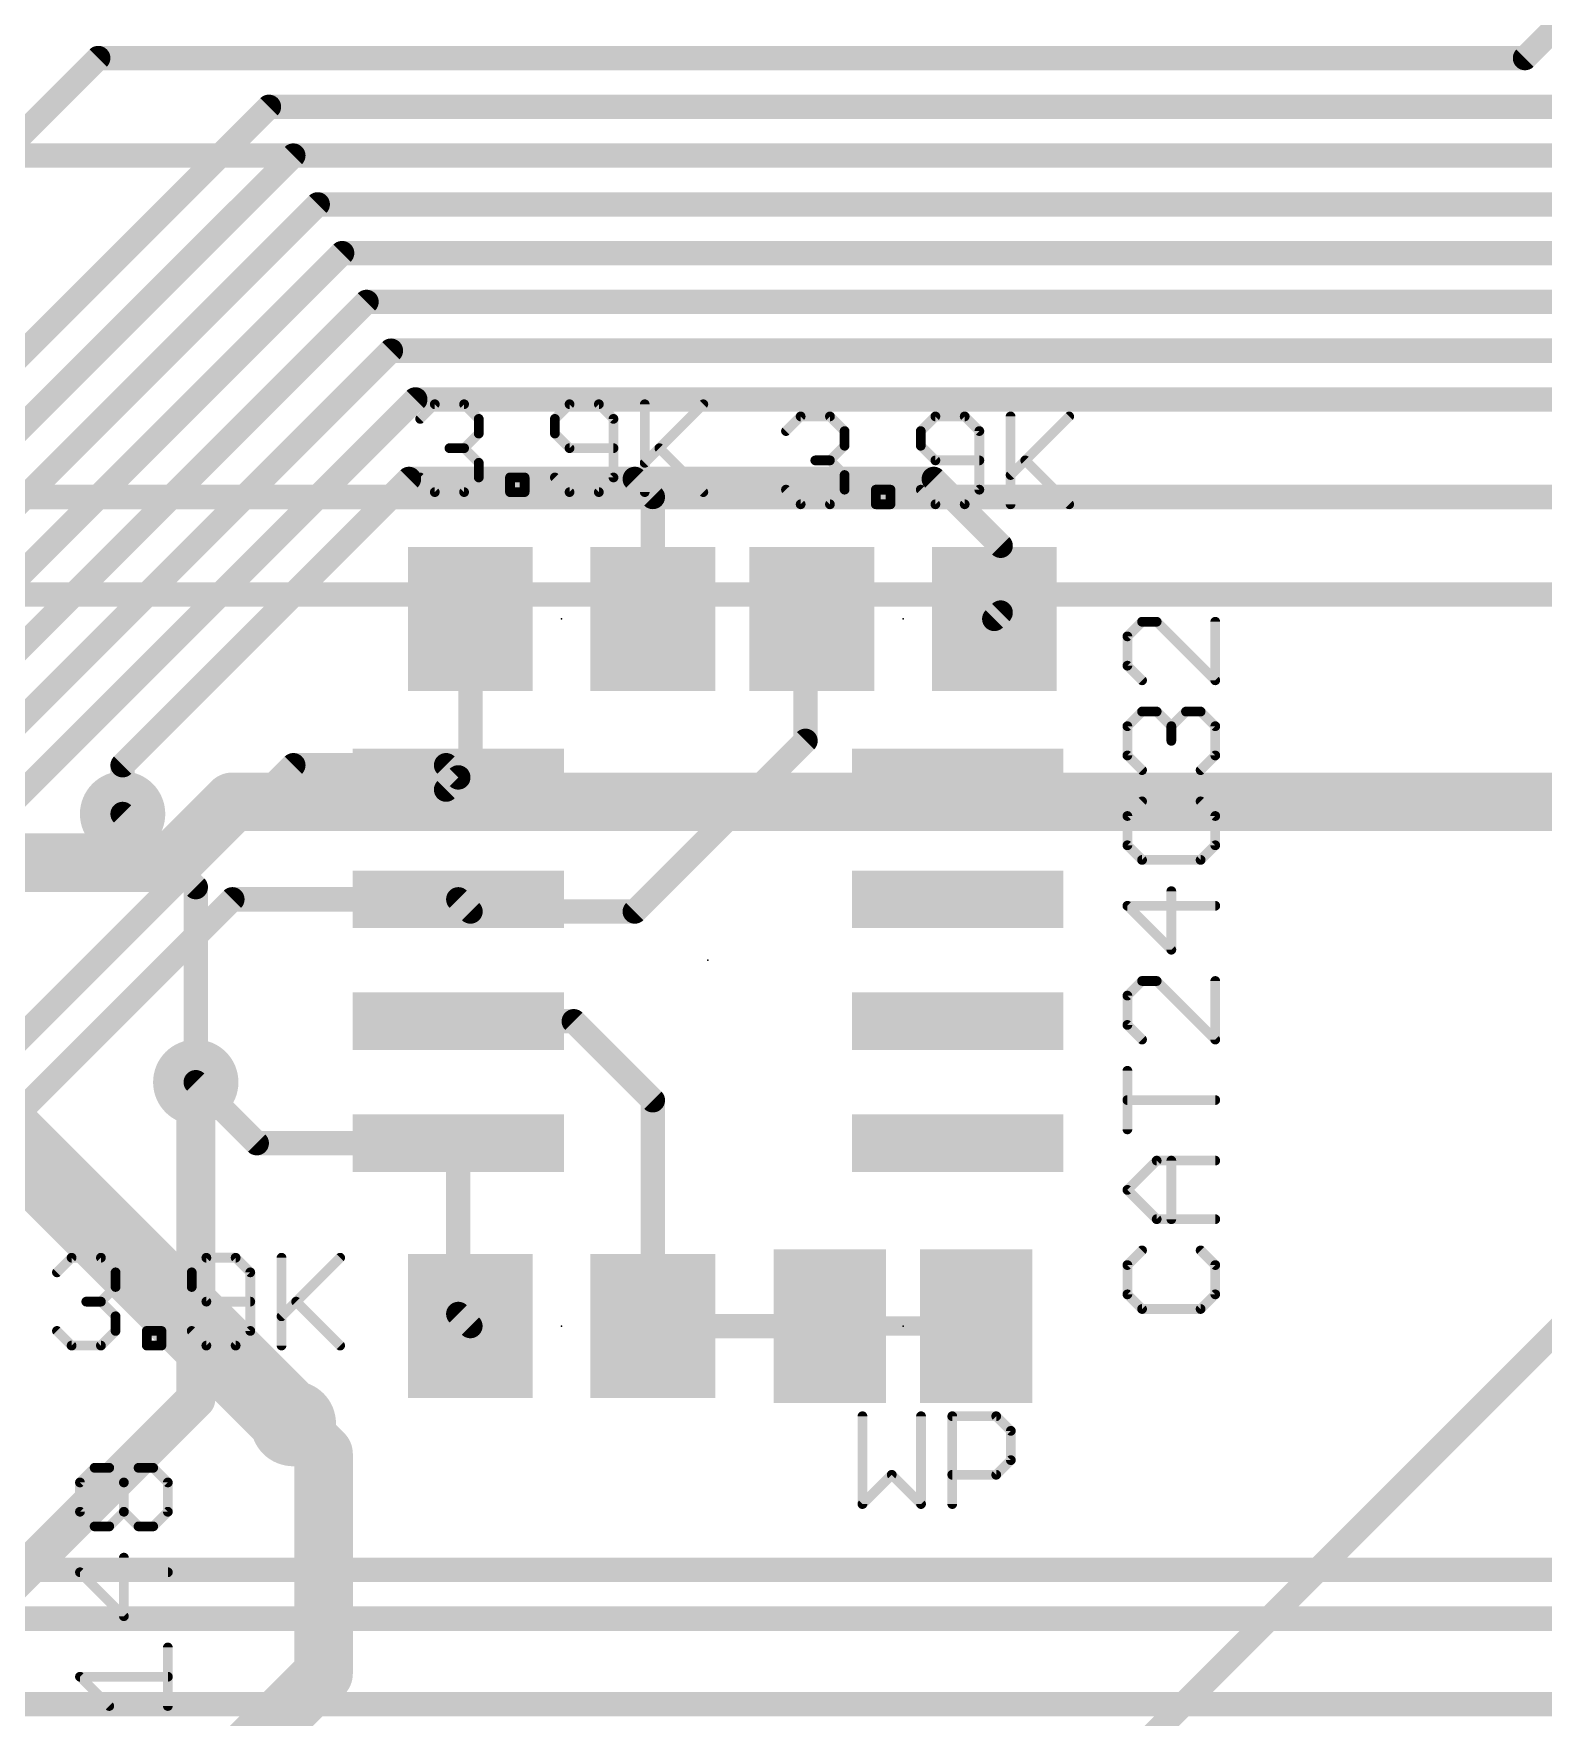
# Model space of a CAD drawing. Extents: x 0 to 56.8, y -6.3 to 91.2.
# Drawn here: x 14.31 to 30.04, y 48.25 to 65.79 of the extents above; entities that cross this region are included whole.
import ezdxf

# ---------------------------------------------------------------- set-up
doc = ezdxf.new("R2010")
doc.units = 0
for name, color, linetype in [('1', 12, 'CONTINUOUS'), ('16', 132, 'CONTINUOUS'), ('18', 110, 'CONTINUOUS'), ('23', 53, 'CONTINUOUS'), ('27', 253, 'CONTINUOUS')]:
    doc.layers.add(name, color=color, linetype=linetype)

# ---------------------------------------------------------------- blocks, each defined once
blk = doc.blocks.new('RECT')
blk.add_solid([(-0.5, -0.5), (0.5, -0.5), (-0.5, 0.5), (0.5, 0.5)])
blk = doc.blocks.new('ROUNDV')
at = {"const_width": 0.5}
blk.add_lwpolyline([(0, -0.25, 1), (0, 0.25, 1), (0, -0.25)], format="xyb", dxfattribs=at)

msp = doc.modelspace()

# ---------------------------------------------------------------- linework, layer by layer
at = {"layer": '1'}
for points, const_width in [([(29.845, 65.532), (31.496, 67.183)], 0.254), ([(8.636, 59.182), (14.986, 65.532)], 0.254), ([(14.986, 65.532), (29.845, 65.532)], 0.254), ([(12.7, 60.96), (16.764, 65.024)], 0.254), ([(16.764, 65.024), (31.115, 65.024)], 0.254), ([(10.668, 58.166), (17.018, 64.516)], 0.254), ([(17.018, 64.516), (32.639, 64.516)], 0.254), ([(10.668, 57.404), (17.272, 64.008)], 0.254), ([(17.272, 64.008), (36.957, 64.008)], 0.254), ([(17.526, 63.5), (11.176, 57.15)], 0.254), ([(17.526, 63.5), (37.592, 63.5)], 0.254), ([(17.78, 62.992), (11.684, 56.896)], 0.254), ([(17.78, 62.992), (38.481, 62.992)], 0.254), ([(18.034, 62.484), (12.192, 56.642)], 0.254), ([(18.034, 62.484), (39.878, 62.484)], 0.254), ([(18.288, 61.976), (12.7, 56.388)], 0.254), ([(18.288, 61.976), (42.926, 61.976)], 0.254), ([(18.222, 61.148), (15.24, 58.166)], 0.254), ([(18.222, 61.148), (20.574, 61.148)], 0.254), ([(20.574, 61.148), (23.688, 61.148)], 0.254), ([(20.762, 60.96), (20.574, 61.148)], 0.254), ([(23.688, 61.148), (24.384, 60.452)], 0.254), ([(20.762, 59.69), (20.762, 60.96)], 0.254), ([(24.384, 60.452), (24.384, 59.756)], 0.254), ([(18.862, 59.69), (18.862, 58.039)], 0.254), ([(22.418, 59.69), (22.352, 59.69)], 0.254), ([(22.352, 59.69), (22.352, 58.42)], 0.254), ([(22.987, 45.085), (37.592, 59.69)], 0.254), ([(24.384, 59.756), (24.318, 59.69)], 0.254), ([(22.352, 58.42), (20.574, 56.642)], 0.254), ([(13.208, 54.356), (17.018, 58.166)], 0.254), ([(15.24, 58.166), (15.24, 57.658)], 0.254), ([(17.018, 58.166), (18.609, 58.166)], 0.254), ([(18.609, 58.166), (18.736, 58.039)], 0.254), ([(18.609, 57.912), (18.736, 58.039)], 0.254), ([(18.862, 58.039), (18.736, 58.039)], 0.254), ([(13.716, 54.102), (16.383, 56.769)], 0.254), ([(16.383, 56.769), (18.736, 56.769)], 0.254), ([(18.863, 56.642), (18.736, 56.769)], 0.254), ([(20.574, 56.642), (18.863, 56.642)], 0.254), ([(18.736, 55.499), (19.939, 55.499)], 0.254), ([(19.939, 55.499), (20.762, 54.676)], 0.254), ([(16.002, 51.562), (16.002, 54.864)], 0.4064), ([(16.637, 54.229), (16.002, 54.864)], 0.254), ([(20.762, 54.676), (20.762, 52.324)], 0.254), ([(18.736, 54.229), (16.637, 54.229)], 0.254), ([(18.736, 52.45), (18.736, 54.229)], 0.254), ([(18.862, 52.324), (18.736, 52.45)], 0.254), ([(20.762, 52.324), (22.606, 52.324)], 0.254), ([(12.192, 47.752), (16.002, 51.562)], 0.4064), ([(17.333, 50.993), (17.018, 51.308)], 0.6096), ([(17.333, 50.993), (17.333, 48.702)], 0.6096), ([(17.333, 48.702), (15.367, 46.736)], 0.6096)]:
    msp.add_lwpolyline(points, dxfattribs=dict(at, const_width=const_width))
for points, const_width in [([(14.986, 65.5955, 1), (14.986, 65.4685)], 0.127), ([(15.0309, 65.4871, 1), (14.9411, 65.5769)], 0.127), ([(29.8001, 65.5769, 1), (29.8899, 65.4871)], 0.127), ([(29.845, 65.4685, 1), (29.845, 65.5955)], 0.127), ([(16.764, 65.0875, 1), (16.764, 64.9605)], 0.127), ([(16.8089, 64.9791, 1), (16.7191, 65.0689)], 0.127), ([(17.018, 64.5795, 1), (17.018, 64.4525)], 0.127), ([(17.0629, 64.4711, 1), (16.9731, 64.5609)], 0.127), ([(17.272, 64.0715, 1), (17.272, 63.9445)], 0.127), ([(17.3169, 63.9631, 1), (17.2271, 64.0529)], 0.127), ([(17.526, 63.5635, 1), (17.526, 63.4365)], 0.127), ([(17.5709, 63.4551, 1), (17.4811, 63.5449)], 0.127), ([(17.78, 63.0555, 1), (17.78, 62.9285)], 0.127), ([(17.8249, 62.9471, 1), (17.7351, 63.0369)], 0.127), ([(18.034, 62.5475, 1), (18.034, 62.4205)], 0.127), ([(18.0789, 62.4391, 1), (17.9891, 62.5289)], 0.127), ([(18.288, 62.0395, 1), (18.288, 61.9125)], 0.127), ([(18.3329, 61.9311, 1), (18.2431, 62.0209)], 0.127), ([(18.222, 61.2115, 1), (18.222, 61.0845)], 0.127), ([(18.2669, 61.1031, 1), (18.1771, 61.1929)], 0.127), ([(20.574, 61.2115, 1), (20.574, 61.0845)], 0.127), ([(20.6189, 61.1929, 1), (20.5291, 61.1031)], 0.127), ([(20.574, 61.0845, 1), (20.574, 61.2115)], 0.127), ([(23.7329, 61.1929, 1), (23.6431, 61.1031)], 0.127), ([(23.688, 61.0845, 1), (23.688, 61.2115)], 0.127), ([(20.8255, 60.96, 1), (20.6985, 60.96)], 0.127), ([(20.7171, 60.9151, 1), (20.8069, 61.0049)], 0.127), ([(24.4475, 60.452, 1), (24.3205, 60.452)], 0.127), ([(24.3391, 60.4071, 1), (24.4289, 60.4969)], 0.127), ([(18.9255, 59.69, 1), (18.7985, 59.69)], 0.127), ([(22.352, 59.7535, 1), (22.352, 59.6265)], 0.127), ([(22.4155, 59.69, 1), (22.2885, 59.69)], 0.127), ([(22.418, 59.6265, 1), (22.418, 59.7535)], 0.127), ([(24.3205, 59.756, 1), (24.4475, 59.756)], 0.127), ([(24.4289, 59.7111, 1), (24.3391, 59.8009)], 0.127), ([(20.6985, 59.69, 1), (20.8255, 59.69)], 0.127), ([(24.2731, 59.7349, 1), (24.3629, 59.6451)], 0.127), ([(22.2885, 58.42, 1), (22.4155, 58.42)], 0.127), ([(22.3969, 58.3751, 1), (22.3071, 58.4649)], 0.127), ([(15.3035, 58.166, 1), (15.1765, 58.166)], 0.127), ([(15.1951, 58.2109, 1), (15.2849, 58.1211)], 0.127), ([(17.018, 58.2295, 1), (17.018, 58.1025)], 0.127), ([(17.0629, 58.1211, 1), (16.9731, 58.2109)], 0.127), ([(18.6539, 58.2109, 1), (18.5641, 58.1211)], 0.127), ([(18.609, 58.1025, 1), (18.609, 58.2295)], 0.127), ([(18.736, 58.1025, 1), (18.736, 57.9755)], 0.127), ([(18.7809, 57.9941, 1), (18.6911, 58.0839)], 0.127), ([(18.6911, 57.9941, 1), (18.7809, 58.0839)], 0.127), ([(18.7985, 58.039, 1), (18.9255, 58.039)], 0.127), ([(18.862, 57.9755, 1), (18.862, 58.1025)], 0.127), ([(18.5641, 57.9569, 1), (18.6539, 57.8671)], 0.127), ([(15.1765, 57.658, 1), (15.3035, 57.658)], 0.127), ([(16.383, 56.8325, 1), (16.383, 56.7055)], 0.127), ([(16.4279, 56.7241, 1), (16.3381, 56.8139)], 0.127), ([(18.7809, 56.8139, 1), (18.6911, 56.7241)], 0.127), ([(18.736, 56.7055, 1), (18.736, 56.8325)], 0.127), ([(18.863, 56.7055, 1), (18.863, 56.5785)], 0.127), ([(18.8181, 56.5971, 1), (18.9079, 56.6869)], 0.127), ([(20.5291, 56.6869, 1), (20.6189, 56.5971)], 0.127), ([(20.574, 56.5785, 1), (20.574, 56.7055)], 0.127), ([(18.736, 55.5625, 1), (18.736, 55.4355)], 0.127), ([(19.9839, 55.5439, 1), (19.8941, 55.4541)], 0.127), ([(19.939, 55.4355, 1), (19.939, 55.5625)], 0.127), ([(16.1036, 54.864, 1), (15.9004, 54.864)], 0.2032), ([(16.0469, 54.9089, 1), (15.9571, 54.8191)], 0.127), ([(20.8255, 54.676, 1), (20.6985, 54.676)], 0.127), ([(20.7171, 54.6311, 1), (20.8069, 54.7209)], 0.127), ([(16.637, 54.2925, 1), (16.637, 54.1655)], 0.127), ([(16.5921, 54.1841, 1), (16.6819, 54.2739)], 0.127), ([(18.7995, 54.229, 1), (18.6725, 54.229)], 0.127), ([(18.736, 54.1655, 1), (18.736, 54.2925)], 0.127), ([(18.7809, 52.4949, 1), (18.6911, 52.4051)], 0.127), ([(18.6725, 52.45, 1), (18.7995, 52.45)], 0.127), ([(20.762, 52.3875, 1), (20.762, 52.2605)], 0.127), ([(22.606, 52.2605, 1), (22.606, 52.3875)], 0.127), ([(18.8171, 52.2791, 1), (18.9069, 52.3689)], 0.127), ([(20.6985, 52.324, 1), (20.8255, 52.324)], 0.127), ([(16.0738, 51.4902, 1), (15.9302, 51.6338)], 0.2032), ([(15.9004, 51.562, 1), (16.1036, 51.562)], 0.2032), ([(17.1258, 51.4158, 1), (16.9102, 51.2002)], 0.3048), ([(17.4854, 50.993, 1), (17.1806, 50.993)], 0.3048), ([(17.2252, 50.8852, 1), (17.4408, 51.1008)], 0.3048), ([(17.4408, 48.5942, 1), (17.2252, 48.8098)], 0.3048), ([(17.1806, 48.702, 1), (17.4854, 48.702)], 0.3048)]:
    msp.add_lwpolyline(points, format="xyb", dxfattribs=dict(at, const_width=const_width))
at = {"layer": '16'}
for points, const_width in [([(13.462, 64.516), (34.671, 64.516)], 0.254), ([(11.938, 60.96), (34.925, 60.96)], 0.254), ([(35.052, 59.944), (9.144, 59.944)], 0.254), ([(15.748, 57.15), (16.383, 57.785)], 0.6096), ([(35.941, 57.785), (16.383, 57.785)], 0.6096), ([(15.24, 57.658), (15.24, 57.404)], 0.6096), ([(15.24, 57.404), (14.986, 57.15)], 0.6096), ([(16.002, 56.896), (15.24, 57.658)], 0.254), ([(14.986, 57.15), (11.176, 57.15)], 0.6096), ([(15.748, 57.15), (14.986, 57.15)], 0.6096), ([(16.002, 54.864), (16.002, 56.896)], 0.254), ([(13.716, 54.61), (17.018, 51.308)], 0.8128), ([(11.938, 49.784), (33.147, 49.784)], 0.254), ([(10.922, 49.276), (33.401, 49.276)], 0.254), ([(10.033, 48.387), (36.576, 48.387)], 0.254)]:
    msp.add_lwpolyline(points, dxfattribs=dict(at, const_width=const_width))
for points, const_width in [([(16.383, 57.9374, 1), (16.383, 57.6326)], 0.3048), ([(16.4908, 57.6772, 1), (16.2752, 57.8928)], 0.3048), ([(15.3924, 57.658, 1), (15.0876, 57.658)], 0.3048), ([(15.3478, 57.2962, 1), (15.1322, 57.5118)], 0.3048), ([(15.2849, 57.7029, 1), (15.1951, 57.6131)], 0.127), ([(15.0876, 57.404, 1), (15.3924, 57.404)], 0.3048), ([(14.8782, 57.2578, 1), (15.0938, 57.0422)], 0.3048), ([(14.986, 57.3024, 1), (14.986, 56.9976)], 0.3048), ([(14.986, 56.9976, 1), (14.986, 57.3024)], 0.3048), ([(15.6402, 57.2578, 1), (15.8558, 57.0422)], 0.3048), ([(15.748, 56.9976, 1), (15.748, 57.3024)], 0.3048), ([(16.0655, 56.896, 1), (15.9385, 56.896)], 0.127), ([(15.9571, 56.8511, 1), (16.0469, 56.9409)], 0.127), ([(15.9385, 54.864, 1), (16.0655, 54.864)], 0.127), ([(16.8743, 51.1643, 1), (17.1617, 51.4517)], 0.4064)]:
    msp.add_lwpolyline(points, format="xyb", dxfattribs=dict(at, const_width=const_width))
at = {"layer": '23'}
for p in [(19.812, 59.69), (23.368, 59.69), (21.336, 56.134), (19.812, 52.324), (23.368, 52.324)]:
    msp.add_point(p, dxfattribs=at)
at = {"layer": '27', "const_width": 0.1016}
for points in [[(18.3388, 61.7735), (18.4913, 61.926)], [(18.4913, 61.926), (18.7964, 61.926)], [(18.7964, 61.926), (18.9489, 61.7735)], [(19.8946, 61.926), (19.7421, 61.7735)], [(20.1997, 61.926), (19.8946, 61.926)], [(20.3522, 61.7735), (20.1997, 61.926)], [(20.6776, 61.926), (20.6776, 61.0108)], [(20.6776, 61.3159), (21.2877, 61.926)], [(18.9489, 61.7735), (18.9489, 61.6209)], [(19.7421, 61.7735), (19.7421, 61.6209)], [(20.3522, 61.1633), (20.3522, 61.7735)], [(22.1488, 61.6465), (22.3013, 61.799)], [(22.3013, 61.799), (22.6064, 61.799)], [(22.6064, 61.799), (22.7589, 61.6465)], [(23.7046, 61.799), (23.5521, 61.6465)], [(24.0097, 61.799), (23.7046, 61.799)], [(24.1622, 61.6465), (24.0097, 61.799)], [(24.4876, 61.799), (24.4876, 60.8838)], [(24.4876, 61.1889), (25.0977, 61.799)], [(18.9489, 61.6209), (18.7964, 61.4684)], [(19.7421, 61.6209), (19.8946, 61.4684)], [(22.7589, 61.6465), (22.7589, 61.4939)], [(23.5521, 61.6465), (23.5521, 61.4939)], [(24.1622, 61.0363), (24.1622, 61.6465)], [(18.7964, 61.4684), (18.6439, 61.4684)], [(18.7964, 61.4684), (18.9489, 61.3159)], [(19.8946, 61.4684), (20.3522, 61.4684)], [(20.8301, 61.4684), (21.2877, 61.0108)], [(22.6064, 61.3414), (22.4539, 61.3414)], [(22.7589, 61.4939), (22.6064, 61.3414)], [(22.6064, 61.3414), (22.7589, 61.1889)], [(23.5521, 61.4939), (23.7046, 61.3414)], [(23.7046, 61.3414), (24.1622, 61.3414)], [(24.6401, 61.3414), (25.0977, 60.8838)], [(18.4913, 61.0108), (18.3388, 61.1633)], [(18.9489, 61.1633), (18.7964, 61.0108)], [(18.9489, 61.3159), (18.9489, 61.1633)], [(19.2743, 61.0108), (19.2743, 61.1633)], [(19.2743, 61.1633), (19.4268, 61.1633)], [(19.4268, 61.1633), (19.4268, 61.0108)], [(19.7421, 61.1633), (19.8946, 61.0108)], [(20.1997, 61.0108), (20.3522, 61.1633)], [(22.7589, 61.1889), (22.7589, 61.0363)], [(18.7964, 61.0108), (18.4913, 61.0108)], [(19.4268, 61.0108), (19.2743, 61.0108)], [(19.8946, 61.0108), (20.1997, 61.0108)], [(22.3013, 60.8838), (22.1488, 61.0363)], [(22.7589, 61.0363), (22.6064, 60.8838)], [(23.0843, 60.8838), (23.0843, 61.0363)], [(23.0843, 61.0363), (23.2368, 61.0363)], [(23.2368, 61.0363), (23.2368, 60.8838)], [(23.5521, 61.0363), (23.7046, 60.8838)], [(24.0097, 60.8838), (24.1622, 61.0363)], [(22.6064, 60.8838), (22.3013, 60.8838)], [(23.2368, 60.8838), (23.0843, 60.8838)], [(23.7046, 60.8838), (24.0097, 60.8838)], [(25.8566, 59.6606), (25.704, 59.508)], [(26.0091, 59.6606), (25.8566, 59.6606)], [(26.6192, 59.0504), (26.0091, 59.6606)], [(26.6192, 59.6606), (26.6192, 59.0504)], [(25.704, 59.508), (25.704, 59.203)], [(25.704, 59.203), (25.8566, 59.0504)], [(25.704, 58.5725), (25.8566, 58.725)], [(25.8566, 58.725), (26.0091, 58.725)], [(26.0091, 58.725), (26.1616, 58.5725)], [(26.1616, 58.5725), (26.3141, 58.725)], [(26.3141, 58.725), (26.4667, 58.725)], [(26.4667, 58.725), (26.6192, 58.5725)], [(25.704, 58.2674), (25.704, 58.5725)], [(26.1616, 58.5725), (26.1616, 58.42)], [(26.6192, 58.5725), (26.6192, 58.2674)], [(25.8566, 58.1149), (25.704, 58.2674)], [(26.6192, 58.2674), (26.4667, 58.1149)], [(25.8566, 57.7895), (25.704, 57.637)], [(26.6192, 57.637), (26.4667, 57.7895)], [(25.704, 57.637), (25.704, 57.3319)], [(26.6192, 57.3319), (26.6192, 57.637)], [(25.704, 57.3319), (25.8566, 57.1794)], [(26.4667, 57.1794), (26.6192, 57.3319)], [(25.8566, 57.1794), (26.4667, 57.1794)], [(26.1616, 56.2439), (26.1616, 56.854)], [(26.6192, 56.7015), (25.704, 56.7015)], [(25.704, 56.7015), (26.1616, 56.2439)], [(25.8566, 55.9185), (25.704, 55.7659)], [(26.0091, 55.9185), (25.8566, 55.9185)], [(26.6192, 55.3084), (26.0091, 55.9185)], [(26.6192, 55.9185), (26.6192, 55.3084)], [(25.704, 55.7659), (25.704, 55.4609)], [(25.704, 55.4609), (25.8566, 55.3084)], [(25.704, 54.3728), (25.704, 54.983)], [(26.6192, 54.6779), (25.704, 54.6779)], [(25.704, 53.7424), (26.0091, 54.0474)], [(26.0091, 54.0474), (26.6192, 54.0474)], [(26.1616, 53.4373), (26.1616, 54.0474)], [(26.0091, 53.4373), (25.704, 53.7424)], [(26.6192, 53.4373), (26.0091, 53.4373)], [(25.8566, 53.1119), (25.704, 52.9594)], [(26.6192, 52.9594), (26.4667, 53.1119)], [(14.5565, 52.8835), (14.709, 53.036)], [(14.709, 53.036), (15.0141, 53.036)], [(15.0141, 53.036), (15.1666, 52.8835)], [(16.1123, 53.036), (15.9598, 52.8835)], [(16.4174, 53.036), (16.1123, 53.036)], [(16.5699, 52.8835), (16.4174, 53.036)], [(16.8953, 53.036), (16.8953, 52.1208)], [(16.8953, 52.4259), (17.5054, 53.036)], [(25.704, 52.9594), (25.704, 52.6543)], [(26.6192, 52.6543), (26.6192, 52.9594)], [(15.1666, 52.8835), (15.1666, 52.7309)], [(15.9598, 52.8835), (15.9598, 52.7309)], [(16.5699, 52.2733), (16.5699, 52.8835)], [(15.0141, 52.5784), (14.8615, 52.5784)], [(15.1666, 52.7309), (15.0141, 52.5784)], [(15.0141, 52.5784), (15.1666, 52.4259)], [(15.9598, 52.7309), (16.1123, 52.5784)], [(16.1123, 52.5784), (16.5699, 52.5784)], [(17.0478, 52.5784), (17.5054, 52.1208)], [(25.704, 52.6543), (25.8566, 52.5018)], [(26.4667, 52.5018), (26.6192, 52.6543)], [(15.1666, 52.4259), (15.1666, 52.2733)], [(25.8566, 52.5018), (26.4667, 52.5018)], [(14.709, 52.1208), (14.5565, 52.2733)], [(15.1666, 52.2733), (15.0141, 52.1208)], [(15.492, 52.1208), (15.492, 52.2733)], [(15.492, 52.2733), (15.6445, 52.2733)], [(15.6445, 52.2733), (15.6445, 52.1208)], [(15.9598, 52.2733), (16.1123, 52.1208)], [(16.4174, 52.1208), (16.5699, 52.2733)], [(15.0141, 52.1208), (14.709, 52.1208)], [(15.6445, 52.1208), (15.492, 52.1208)], [(16.1123, 52.1208), (16.4174, 52.1208)], [(22.9448, 51.385), (22.9448, 50.4698)], [(23.5549, 50.4698), (23.5549, 51.385)], [(23.8803, 50.4698), (23.8803, 51.385)], [(23.8803, 51.385), (24.3379, 51.385)], [(24.3379, 51.385), (24.4904, 51.2325)], [(24.4904, 51.2325), (24.4904, 50.9274)], [(14.796, 50.695), (14.9486, 50.8475)], [(14.9486, 50.8475), (15.1011, 50.8475)], [(15.1011, 50.8475), (15.2536, 50.695)], [(15.2536, 50.695), (15.4061, 50.8475)], [(15.4061, 50.8475), (15.5587, 50.8475)], [(15.5587, 50.8475), (15.7112, 50.695)], [(24.4904, 50.9274), (24.3379, 50.7749)], [(14.796, 50.3899), (14.796, 50.695)], [(15.2536, 50.3899), (15.2536, 50.695)], [(15.7112, 50.695), (15.7112, 50.3899)], [(22.9448, 50.4698), (23.2498, 50.7749)], [(23.2498, 50.7749), (23.5549, 50.4698)], [(24.3379, 50.7749), (23.8803, 50.7749)], [(14.9486, 50.2374), (14.796, 50.3899)], [(15.2536, 50.3899), (15.1011, 50.2374)], [(15.4061, 50.2374), (15.2536, 50.3899)], [(15.7112, 50.3899), (15.5587, 50.2374)], [(15.1011, 50.2374), (14.9486, 50.2374)], [(15.5587, 50.2374), (15.4061, 50.2374)], [(15.7112, 49.7595), (14.796, 49.7595)], [(14.796, 49.7595), (15.2536, 49.3019)], [(15.2536, 49.3019), (15.2536, 49.912)], [(15.7112, 48.3664), (15.7112, 48.9765)], [(15.1011, 48.3664), (14.796, 48.6714)], [(14.796, 48.6714), (15.7112, 48.6714)]]:
    msp.add_lwpolyline(points, dxfattribs=at)
at = {"layer": '27', "const_width": 0.0508}
for points in [[(18.4913, 61.9514, 1), (18.4913, 61.9006)], [(18.5093, 61.908, 1), (18.4734, 61.9439)], [(18.8144, 61.9439, 1), (18.7784, 61.908)], [(18.7964, 61.9006, 1), (18.7964, 61.9514)], [(19.8946, 61.9514, 1), (19.8946, 61.9006)], [(19.9126, 61.908, 1), (19.8766, 61.9439)], [(20.2176, 61.9439, 1), (20.1817, 61.908)], [(20.1997, 61.9006, 1), (20.1997, 61.9514)], [(20.703, 61.926, 1), (20.6522, 61.926)], [(21.3057, 61.908, 1), (21.2698, 61.9439)], [(18.3208, 61.7914, 1), (18.3568, 61.7555)], [(18.9743, 61.7735, 1), (18.9235, 61.7735)], [(18.931, 61.7555, 1), (18.9669, 61.7914)], [(19.7675, 61.7735, 1), (19.7167, 61.7735)], [(19.7241, 61.7914, 1), (19.76, 61.7555)], [(20.3776, 61.7735, 1), (20.3268, 61.7735)], [(20.3342, 61.7555, 1), (20.3702, 61.7914)], [(22.3013, 61.8244, 1), (22.3013, 61.7736)], [(22.3193, 61.781, 1), (22.2834, 61.8169)], [(22.6244, 61.8169, 1), (22.5884, 61.781)], [(22.6064, 61.7736, 1), (22.6064, 61.8244)], [(23.7046, 61.8244, 1), (23.7046, 61.7736)], [(23.7226, 61.781, 1), (23.6866, 61.8169)], [(24.0276, 61.8169, 1), (23.9917, 61.781)], [(24.0097, 61.7736, 1), (24.0097, 61.8244)], [(24.513, 61.799, 1), (24.4622, 61.799)], [(25.1157, 61.781, 1), (25.0798, 61.8169)], [(18.9235, 61.6209, 1), (18.9743, 61.6209)], [(18.9669, 61.603, 1), (18.931, 61.6389)], [(19.76, 61.6389, 1), (19.7241, 61.603)], [(19.7167, 61.6209, 1), (19.7675, 61.6209)], [(22.1308, 61.6644, 1), (22.1668, 61.6285)], [(22.7843, 61.6465, 1), (22.7335, 61.6465)], [(22.741, 61.6285, 1), (22.7769, 61.6644)], [(23.5775, 61.6465, 1), (23.5267, 61.6465)], [(23.5341, 61.6644, 1), (23.57, 61.6285)], [(24.1876, 61.6465, 1), (24.1368, 61.6465)], [(24.1442, 61.6285, 1), (24.1802, 61.6644)], [(18.6439, 61.4938, 1), (18.6439, 61.443)], [(18.8144, 61.4864, 1), (18.7784, 61.4504)], [(18.7784, 61.4864, 1), (18.8144, 61.4504)], [(18.7964, 61.443, 1), (18.7964, 61.4938)], [(19.8946, 61.4938, 1), (19.8946, 61.443)], [(19.8766, 61.4504, 1), (19.9126, 61.4864)], [(20.3522, 61.443, 1), (20.3522, 61.4938)], [(20.8481, 61.4864, 1), (20.8122, 61.4504)], [(22.4539, 61.3668, 1), (22.4539, 61.316)], [(22.6244, 61.3594, 1), (22.5884, 61.3234)], [(22.5884, 61.3594, 1), (22.6244, 61.3234)], [(22.6064, 61.316, 1), (22.6064, 61.3668)], [(22.7335, 61.4939, 1), (22.7843, 61.4939)], [(22.7769, 61.476, 1), (22.741, 61.5119)], [(23.57, 61.5119, 1), (23.5341, 61.476)], [(23.5267, 61.4939, 1), (23.5775, 61.4939)], [(23.7046, 61.3668, 1), (23.7046, 61.316)], [(23.6866, 61.3234, 1), (23.7226, 61.3594)], [(24.1622, 61.316, 1), (24.1622, 61.3668)], [(24.6581, 61.3594, 1), (24.6222, 61.3234)], [(18.3568, 61.1813, 1), (18.3208, 61.1454)], [(18.9743, 61.3159, 1), (18.9235, 61.3159)], [(18.931, 61.2979, 1), (18.9669, 61.3338)], [(18.9669, 61.1454, 1), (18.931, 61.1813)], [(19.2997, 61.1633, 1), (19.2489, 61.1633)], [(19.2743, 61.1887, 1), (19.2743, 61.1379)], [(19.4522, 61.1633, 1), (19.4014, 61.1633)], [(19.4268, 61.1379, 1), (19.4268, 61.1887)], [(19.76, 61.1813, 1), (19.7241, 61.1454)], [(20.3702, 61.1454, 1), (20.3342, 61.1813)], [(20.6596, 61.3338, 1), (20.6956, 61.2979)], [(22.7843, 61.1889, 1), (22.7335, 61.1889)], [(22.741, 61.1709, 1), (22.7769, 61.2068)], [(24.4696, 61.2068, 1), (24.5056, 61.1709)], [(18.4913, 61.0362, 1), (18.4913, 60.9854)], [(18.4734, 60.9928, 1), (18.5093, 61.0288)], [(18.7784, 61.0288, 1), (18.8144, 60.9928)], [(18.7964, 60.9854, 1), (18.7964, 61.0362)], [(18.9235, 61.1633, 1), (18.9743, 61.1633)], [(19.2743, 61.0362, 1), (19.2743, 60.9854)], [(19.2489, 61.0108, 1), (19.2997, 61.0108)], [(19.4014, 61.0108, 1), (19.4522, 61.0108)], [(19.4268, 60.9854, 1), (19.4268, 61.0362)], [(19.8946, 61.0362, 1), (19.8946, 60.9854)], [(19.8766, 60.9928, 1), (19.9126, 61.0288)], [(20.1817, 61.0288, 1), (20.2176, 60.9928)], [(20.1997, 60.9854, 1), (20.1997, 61.0362)], [(20.3268, 61.1633, 1), (20.3776, 61.1633)], [(20.6522, 61.0108, 1), (20.703, 61.0108)], [(21.2698, 60.9928, 1), (21.3057, 61.0288)], [(22.1668, 61.0543, 1), (22.1308, 61.0184)], [(22.7335, 61.0363, 1), (22.7843, 61.0363)], [(22.7769, 61.0184, 1), (22.741, 61.0543)], [(23.1097, 61.0363, 1), (23.0589, 61.0363)], [(23.0843, 61.0617, 1), (23.0843, 61.0109)], [(23.2622, 61.0363, 1), (23.2114, 61.0363)], [(23.2368, 61.0109, 1), (23.2368, 61.0617)], [(23.57, 61.0543, 1), (23.5341, 61.0184)], [(24.1368, 61.0363, 1), (24.1876, 61.0363)], [(24.1802, 61.0184, 1), (24.1442, 61.0543)], [(22.3013, 60.9092, 1), (22.3013, 60.8584)], [(22.2834, 60.8658, 1), (22.3193, 60.9018)], [(22.5884, 60.9018, 1), (22.6244, 60.8658)], [(22.6064, 60.8584, 1), (22.6064, 60.9092)], [(23.0843, 60.9092, 1), (23.0843, 60.8584)], [(23.0589, 60.8838, 1), (23.1097, 60.8838)], [(23.2114, 60.8838, 1), (23.2622, 60.8838)], [(23.2368, 60.8584, 1), (23.2368, 60.9092)], [(23.7046, 60.9092, 1), (23.7046, 60.8584)], [(23.6866, 60.8658, 1), (23.7226, 60.9018)], [(23.9917, 60.9018, 1), (24.0276, 60.8658)], [(24.0097, 60.8584, 1), (24.0097, 60.9092)], [(24.4622, 60.8838, 1), (24.513, 60.8838)], [(25.0798, 60.8658, 1), (25.1157, 60.9018)], [(25.8566, 59.6859, 1), (25.8566, 59.6352)], [(25.8745, 59.6426, 1), (25.8386, 59.6785)], [(26.027, 59.6785, 1), (25.9911, 59.6426)], [(26.0091, 59.6352, 1), (26.0091, 59.6859)], [(26.6446, 59.6606, 1), (26.5938, 59.6606)], [(25.7294, 59.508, 1), (25.6786, 59.508)], [(25.6861, 59.526, 1), (25.722, 59.4901)], [(25.6786, 59.203, 1), (25.7294, 59.203)], [(25.722, 59.2209, 1), (25.6861, 59.185)], [(25.8386, 59.0325, 1), (25.8745, 59.0684)], [(26.5938, 59.0504, 1), (26.6446, 59.0504)], [(26.6012, 59.0325, 1), (26.6372, 59.0684)], [(25.8566, 58.7504, 1), (25.8566, 58.6996)], [(25.8745, 58.7071, 1), (25.8386, 58.743)], [(26.027, 58.743, 1), (25.9911, 58.7071)], [(26.0091, 58.6996, 1), (26.0091, 58.7504)], [(26.3141, 58.7504, 1), (26.3141, 58.6996)], [(26.3321, 58.7071, 1), (26.2962, 58.743)], [(26.4846, 58.743, 1), (26.4487, 58.7071)], [(26.4667, 58.6996, 1), (26.4667, 58.7504)], [(25.7294, 58.5725, 1), (25.6786, 58.5725)], [(25.6861, 58.5905, 1), (25.722, 58.5545)], [(26.1436, 58.5905, 1), (26.1796, 58.5545)], [(26.187, 58.5725, 1), (26.1362, 58.5725)], [(26.1436, 58.5545, 1), (26.1796, 58.5905)], [(26.6446, 58.5725, 1), (26.5938, 58.5725)], [(26.6012, 58.5545, 1), (26.6372, 58.5905)], [(26.1362, 58.42, 1), (26.187, 58.42)], [(25.6786, 58.2674, 1), (25.7294, 58.2674)], [(25.722, 58.2854, 1), (25.6861, 58.2495)], [(26.5938, 58.2674, 1), (26.6446, 58.2674)], [(26.6372, 58.2495, 1), (26.6012, 58.2854)], [(25.8386, 58.097, 1), (25.8745, 58.1329)], [(26.4487, 58.1329, 1), (26.4846, 58.097)], [(25.8745, 57.7716, 1), (25.8386, 57.8075)], [(26.4846, 57.8075, 1), (26.4487, 57.7716)], [(25.7294, 57.637, 1), (25.6786, 57.637)], [(25.6861, 57.6549, 1), (25.722, 57.619)], [(26.6446, 57.637, 1), (26.5938, 57.637)], [(26.6012, 57.619, 1), (26.6372, 57.6549)], [(25.6786, 57.3319, 1), (25.7294, 57.3319)], [(25.722, 57.3499, 1), (25.6861, 57.314)], [(26.5938, 57.3319, 1), (26.6446, 57.3319)], [(26.6372, 57.314, 1), (26.6012, 57.3499)], [(25.8566, 57.2048, 1), (25.8566, 57.154)], [(25.8386, 57.1614, 1), (25.8745, 57.1974)], [(26.4487, 57.1974, 1), (26.4846, 57.1614)], [(26.4667, 57.154, 1), (26.4667, 57.2048)], [(26.187, 56.854, 1), (26.1362, 56.854)], [(25.704, 56.7269, 1), (25.704, 56.6761)], [(25.722, 56.7194, 1), (25.6861, 56.6835)], [(26.6192, 56.6761, 1), (26.6192, 56.7269)], [(26.1362, 56.2439, 1), (26.187, 56.2439)], [(26.1436, 56.2259, 1), (26.1796, 56.2618)], [(25.8566, 55.9439, 1), (25.8566, 55.8931)], [(25.8745, 55.9005, 1), (25.8386, 55.9364)], [(26.027, 55.9364, 1), (25.9911, 55.9005)], [(26.0091, 55.8931, 1), (26.0091, 55.9439)], [(26.6446, 55.9185, 1), (26.5938, 55.9185)], [(25.7294, 55.7659, 1), (25.6786, 55.7659)], [(25.6861, 55.7839, 1), (25.722, 55.748)], [(25.6786, 55.4609, 1), (25.7294, 55.4609)], [(25.722, 55.4788, 1), (25.6861, 55.4429)], [(25.8386, 55.2904, 1), (25.8745, 55.3263)], [(26.5938, 55.3084, 1), (26.6446, 55.3084)], [(26.6012, 55.2904, 1), (26.6372, 55.3263)], [(25.7294, 54.983, 1), (25.6786, 54.983)], [(25.704, 54.7033, 1), (25.704, 54.6525)], [(26.6192, 54.6525, 1), (26.6192, 54.7033)], [(25.6786, 54.3728, 1), (25.7294, 54.3728)], [(26.0091, 54.0728, 1), (26.0091, 54.022)], [(26.027, 54.0295, 1), (25.9911, 54.0654)], [(26.187, 54.0474, 1), (26.1362, 54.0474)], [(26.6192, 54.022, 1), (26.6192, 54.0728)], [(25.722, 53.7603, 1), (25.6861, 53.7244)], [(25.6861, 53.7603, 1), (25.722, 53.7244)], [(26.0091, 53.4627, 1), (26.0091, 53.4119)], [(25.9911, 53.4194, 1), (26.027, 53.4553)], [(26.1362, 53.4373, 1), (26.187, 53.4373)], [(26.6192, 53.4119, 1), (26.6192, 53.4627)], [(25.8745, 53.094, 1), (25.8386, 53.1299)], [(26.4846, 53.1299, 1), (26.4487, 53.094)], [(14.709, 53.0614, 1), (14.709, 53.0106)], [(14.727, 53.018, 1), (14.6911, 53.0539)], [(15.032, 53.0539, 1), (14.9961, 53.018)], [(15.0141, 53.0106, 1), (15.0141, 53.0614)], [(16.1123, 53.0614, 1), (16.1123, 53.0106)], [(16.1303, 53.018, 1), (16.0943, 53.0539)], [(16.4353, 53.0539, 1), (16.3994, 53.018)], [(16.4174, 53.0106, 1), (16.4174, 53.0614)], [(16.9207, 53.036, 1), (16.8699, 53.036)], [(17.5234, 53.018, 1), (17.4874, 53.0539)], [(25.7294, 52.9594, 1), (25.6786, 52.9594)], [(25.6861, 52.9774, 1), (25.722, 52.9414)], [(26.6446, 52.9594, 1), (26.5938, 52.9594)], [(26.6012, 52.9414, 1), (26.6372, 52.9774)], [(14.5385, 52.9014, 1), (14.5744, 52.8655)], [(15.192, 52.8835, 1), (15.1412, 52.8835)], [(15.1486, 52.8655, 1), (15.1846, 52.9014)], [(15.9852, 52.8835, 1), (15.9344, 52.8835)], [(15.9418, 52.9014, 1), (15.9777, 52.8655)], [(16.5953, 52.8835, 1), (16.5445, 52.8835)], [(16.5519, 52.8655, 1), (16.5878, 52.9014)], [(14.8615, 52.6038, 1), (14.8615, 52.553)], [(15.032, 52.5964, 1), (14.9961, 52.5604)], [(14.9961, 52.5964, 1), (15.032, 52.5604)], [(15.0141, 52.553, 1), (15.0141, 52.6038)], [(15.1412, 52.7309, 1), (15.192, 52.7309)], [(15.1846, 52.713, 1), (15.1486, 52.7489)], [(15.9777, 52.7489, 1), (15.9418, 52.713)], [(15.9344, 52.7309, 1), (15.9852, 52.7309)], [(16.1123, 52.6038, 1), (16.1123, 52.553)], [(16.0943, 52.5604, 1), (16.1303, 52.5964)], [(16.5699, 52.553, 1), (16.5699, 52.6038)], [(17.0658, 52.5964, 1), (17.0298, 52.5604)], [(25.6786, 52.6543, 1), (25.7294, 52.6543)], [(25.722, 52.6723, 1), (25.6861, 52.6364)], [(26.5938, 52.6543, 1), (26.6446, 52.6543)], [(26.6372, 52.6364, 1), (26.6012, 52.6723)], [(15.192, 52.4259, 1), (15.1412, 52.4259)], [(15.1486, 52.4079, 1), (15.1846, 52.4438)], [(16.8773, 52.4438, 1), (16.9132, 52.4079)], [(25.8566, 52.5272, 1), (25.8566, 52.4764)], [(25.8386, 52.4838, 1), (25.8745, 52.5198)], [(26.4487, 52.5198, 1), (26.4846, 52.4838)], [(26.4667, 52.4764, 1), (26.4667, 52.5272)], [(14.5744, 52.2913, 1), (14.5385, 52.2554)], [(15.1412, 52.2733, 1), (15.192, 52.2733)], [(15.1846, 52.2554, 1), (15.1486, 52.2913)], [(15.5174, 52.2733, 1), (15.4666, 52.2733)], [(15.492, 52.2987, 1), (15.492, 52.2479)], [(15.6699, 52.2733, 1), (15.6191, 52.2733)], [(15.6445, 52.2479, 1), (15.6445, 52.2987)], [(15.9777, 52.2913, 1), (15.9418, 52.2554)], [(16.5445, 52.2733, 1), (16.5953, 52.2733)], [(16.5878, 52.2554, 1), (16.5519, 52.2913)], [(14.709, 52.1462, 1), (14.709, 52.0954)], [(14.6911, 52.1028, 1), (14.727, 52.1388)], [(14.9961, 52.1388, 1), (15.032, 52.1028)], [(15.0141, 52.0954, 1), (15.0141, 52.1462)], [(15.492, 52.1462, 1), (15.492, 52.0954)], [(15.4666, 52.1208, 1), (15.5174, 52.1208)], [(15.6191, 52.1208, 1), (15.6699, 52.1208)], [(15.6445, 52.0954, 1), (15.6445, 52.1462)], [(16.1123, 52.1462, 1), (16.1123, 52.0954)], [(16.0943, 52.1028, 1), (16.1303, 52.1388)], [(16.3994, 52.1388, 1), (16.4353, 52.1028)], [(16.4174, 52.0954, 1), (16.4174, 52.1462)], [(16.8699, 52.1208, 1), (16.9207, 52.1208)], [(17.4874, 52.1028, 1), (17.5234, 52.1388)], [(22.9702, 51.385, 1), (22.9194, 51.385)], [(23.5803, 51.385, 1), (23.5295, 51.385)], [(23.9057, 51.385, 1), (23.8549, 51.385)], [(23.8803, 51.4104, 1), (23.8803, 51.3596)], [(24.3558, 51.4029, 1), (24.3199, 51.367)], [(24.3379, 51.3596, 1), (24.3379, 51.4104)], [(24.5158, 51.2325, 1), (24.465, 51.2325)], [(24.4724, 51.2145, 1), (24.5084, 51.2504)], [(14.9486, 50.8729, 1), (14.9486, 50.8221)], [(14.9665, 50.8296, 1), (14.9306, 50.8655)], [(15.119, 50.8655, 1), (15.0831, 50.8296)], [(15.1011, 50.8221, 1), (15.1011, 50.8729)], [(15.4061, 50.8729, 1), (15.4061, 50.8221)], [(15.4241, 50.8296, 1), (15.3882, 50.8655)], [(15.5766, 50.8655, 1), (15.5407, 50.8296)], [(15.5587, 50.8221, 1), (15.5587, 50.8729)], [(24.465, 50.9274, 1), (24.5158, 50.9274)], [(24.5084, 50.9094, 1), (24.4724, 50.9454)], [(14.8214, 50.695, 1), (14.7706, 50.695)], [(14.7781, 50.7129, 1), (14.814, 50.677)], [(15.279, 50.695, 1), (15.2282, 50.695)], [(15.2356, 50.7129, 1), (15.2716, 50.677)], [(15.2356, 50.677, 1), (15.2716, 50.7129)], [(15.7366, 50.695, 1), (15.6858, 50.695)], [(15.6932, 50.677, 1), (15.7292, 50.7129)], [(23.2678, 50.7928, 1), (23.2319, 50.7569)], [(23.2678, 50.7569, 1), (23.2319, 50.7928)], [(23.8803, 50.8003, 1), (23.8803, 50.7495)], [(24.3199, 50.7928, 1), (24.3558, 50.7569)], [(24.3379, 50.7495, 1), (24.3379, 50.8003)], [(22.9268, 50.4878, 1), (22.9627, 50.4518)], [(23.5369, 50.4518, 1), (23.5728, 50.4878)], [(14.7706, 50.3899, 1), (14.8214, 50.3899)], [(14.814, 50.4079, 1), (14.7781, 50.372)], [(15.2716, 50.4079, 1), (15.2356, 50.372)], [(15.2282, 50.3899, 1), (15.279, 50.3899)], [(15.2716, 50.372, 1), (15.2356, 50.4079)], [(15.6858, 50.3899, 1), (15.7366, 50.3899)], [(15.7292, 50.372, 1), (15.6932, 50.4079)], [(22.9194, 50.4698, 1), (22.9702, 50.4698)], [(23.5295, 50.4698, 1), (23.5803, 50.4698)], [(23.8549, 50.4698, 1), (23.9057, 50.4698)], [(14.9486, 50.2628, 1), (14.9486, 50.212)], [(14.9306, 50.2194, 1), (14.9665, 50.2554)], [(15.0831, 50.2554, 1), (15.119, 50.2194)], [(15.1011, 50.212, 1), (15.1011, 50.2628)], [(15.4061, 50.2628, 1), (15.4061, 50.212)], [(15.3882, 50.2194, 1), (15.4241, 50.2554)], [(15.5407, 50.2554, 1), (15.5766, 50.2194)], [(15.5587, 50.212, 1), (15.5587, 50.2628)], [(14.796, 49.7849, 1), (14.796, 49.7341)], [(14.814, 49.7774, 1), (14.7781, 49.7415)], [(15.279, 49.912, 1), (15.2282, 49.912)], [(15.7112, 49.7341, 1), (15.7112, 49.7849)], [(15.2282, 49.3019, 1), (15.279, 49.3019)], [(15.2356, 49.2839, 1), (15.2716, 49.3198)], [(15.7366, 48.9765, 1), (15.6858, 48.9765)], [(14.796, 48.6968, 1), (14.796, 48.646)], [(14.814, 48.6894, 1), (14.7781, 48.6535)], [(15.7112, 48.646, 1), (15.7112, 48.6968)], [(15.0831, 48.3484, 1), (15.119, 48.3843)], [(15.6858, 48.3664, 1), (15.7366, 48.3664)]]:
    msp.add_lwpolyline(points, format="xyb", dxfattribs=at)

# ---------------------------------------------------------------- block references
at = {"layer": '1', "xscale": 1.3, "yscale": 1.5}
for p in [(18.862, 59.69), (20.762, 59.69), (22.418, 59.69), (24.318, 59.69)]:
    msp.add_blockref('RECT', p, dxfattribs=at)
at = {"layer": '1'}
for p, xscale, yscale, rotation in [((18.736, 58.039), 0.6, 2.2, 90), ((23.936, 58.039), 0.6, 2.2, 90), ((18.736, 56.769), 0.6, 2.2, 90), ((23.936, 56.769), 0.6, 2.2, 90), ((18.736, 55.499), 0.6, 2.2, 90), ((23.936, 55.499), 0.6, 2.2, 90), ((18.736, 54.229), 0.6, 2.2, 90), ((23.936, 54.229), 0.6, 2.2, 90), ((18.862, 52.324), 1.3, 1.5, 180), ((20.762, 52.324), 1.3, 1.5, 180), ((22.606, 52.324), 1.1684, 1.6002, 180), ((24.13, 52.324), 1.1684, 1.6002, 180), ((23.368, 52.324), 0.635, 0.2032, 180)]:
    msp.add_blockref('RECT', p, dxfattribs=dict(at, xscale=xscale, yscale=yscale, rotation=rotation))
at = {"layer": '18', "xscale": 0.889, "yscale": 0.889}
for p in [(15.24, 57.658), (15.24, 57.658), (16.002, 54.864), (16.002, 54.864), (17.018, 51.308), (17.018, 51.308)]:
    msp.add_blockref('ROUNDV', p, dxfattribs=at)

doc.saveas('drawing.dxf')
